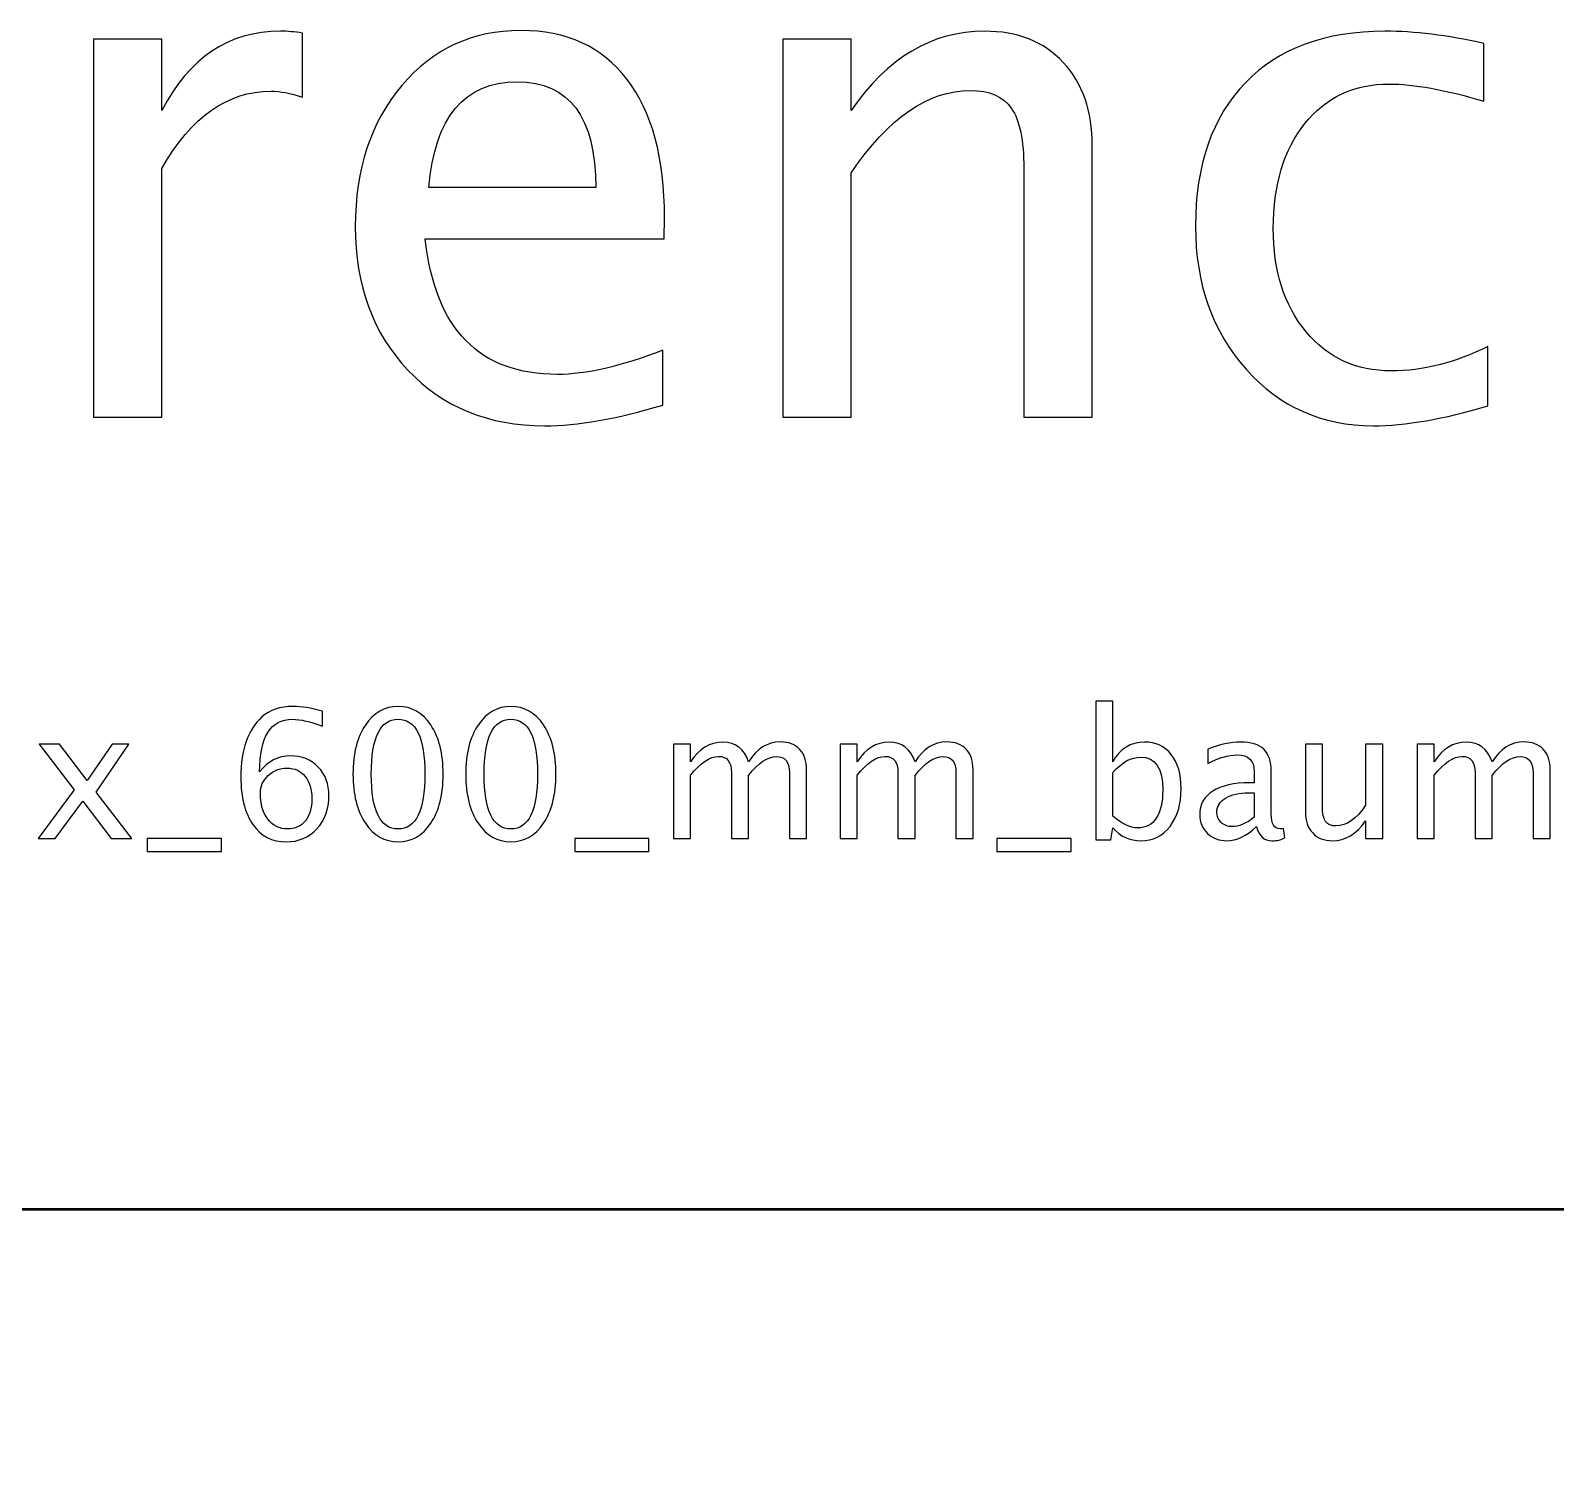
# Model space of a CAD drawing. Header units: centimetres. Extents: x -206 to 200, y -220 to 221.
# Drawn here: x -140.88 to -130.02, y 172.13 to 182.39 of the extents above; entities that cross this region are included whole.
import ezdxf

# ---------------------------------------------------------------- set-up
doc = ezdxf.new("R2010")
doc.units = ezdxf.units.CM
doc.header["$MEASUREMENT"] = 0
doc.layers.add('Layer 1', color=7, linetype='Continuous')

msp = doc.modelspace()

# ---------------------------------------------------------------- linework, layer by layer
at = {"layer": 'Layer 1', "lineweight": 53}
msp.add_lwpolyline([(-169, 114), (-109, 114), (-109, 174), (-169, 174), (-169, 114)], close=True, dxfattribs=at)
at = {"layer": 'Layer 1'}
for points, knots in [([(-140.43267, 179.63997), (-140.43267, 179.63997), (-140.43267, 182.33237), (-140.43267, 182.33237), (-140.43267, 182.33237), (-140.43267, 182.33237), (-139.94499, 182.33237), (-139.94499, 182.33237), (-139.94499, 182.33237), (-139.94499, 182.33237), (-139.94499, 181.82352), (-139.94499, 181.82352), (-139.94499, 181.82352), (-139.7511, 182.20029), (-139.47001, 182.38825), (-139.10086, 182.38825), (-139.10086, 182.38825), (-139.05091, 182.38825), (-138.99842, 182.38402), (-138.94423, 182.37555), (-138.94423, 182.37555), (-138.94423, 182.37555), (-138.94423, 181.9192), (-138.94423, 181.9192), (-138.94423, 181.9192), (-139.0289, 181.94714), (-139.1034, 181.96153), (-139.16775, 181.96153), (-139.16775, 181.96153), (-139.47763, 181.96153), (-139.73671, 181.77865), (-139.94499, 181.41204), (-139.94499, 181.41204), (-139.94499, 181.41204), (-139.94499, 179.63997), (-139.94499, 179.63997), (-139.94499, 179.63997), (-139.94499, 179.63997), (-140.43267, 179.63997), (-140.43267, 179.63997)], [0, 0, 0, 0, 0.09090909, 0.09090909, 0.09090909, 0.09090909, 0.18181818, 0.18181818, 0.18181818, 0.18181818, 0.27272727, 0.27272727, 0.27272727, 0.27272727, 0.36363636, 0.36363636, 0.36363636, 0.36363636, 0.45454545, 0.45454545, 0.45454545, 0.45454545, 0.54545455, 0.54545455, 0.54545455, 0.54545455, 0.63636364, 0.63636364, 0.63636364, 0.63636364, 0.72727273, 0.72727273, 0.72727273, 0.72727273, 0.81818182, 0.81818182, 0.81818182, 0.81818182, 1, 1, 1, 1]), ([(-136.37798, 179.72633), (-136.70564, 179.62812), (-136.98589, 179.57901), (-137.21957, 179.57901), (-137.21957, 179.57901), (-137.61835, 179.57901), (-137.94262, 179.71109), (-138.19239, 179.9744), (-138.19239, 179.9744), (-138.44215, 180.23772), (-138.56746, 180.57892), (-138.56746, 180.99887), (-138.56746, 180.99887), (-138.56746, 181.40612), (-138.45739, 181.74055), (-138.23641, 182.00217), (-138.23641, 182.00217), (-138.01543, 182.26294), (-137.73265, 182.39333), (-137.38805, 182.39333), (-137.38805, 182.39333), (-137.06209, 182.39333), (-136.80978, 182.27734), (-136.63198, 182.04535), (-136.63198, 182.04535), (-136.45418, 181.81336), (-136.36528, 181.48486), (-136.36528, 181.05898), (-136.36528, 181.05898), (-136.36528, 181.05898), (-136.36782, 180.90997), (-136.36782, 180.90997), (-136.36782, 180.90997), (-136.36782, 180.90997), (-138.06962, 180.90997), (-138.06962, 180.90997), (-138.06962, 180.90997), (-137.9985, 180.2665), (-137.68439, 179.94477), (-137.12813, 179.94477), (-137.12813, 179.94477), (-136.92408, 179.94477), (-136.67431, 180.00234), (-136.37798, 180.11749), (-136.37798, 180.11749), (-136.37798, 180.11749), (-136.37798, 179.72633), (-136.37798, 179.72633)], [0, 0, 0, 0, 0.07692308, 0.07692308, 0.07692308, 0.07692308, 0.15384615, 0.15384615, 0.15384615, 0.15384615, 0.23076923, 0.23076923, 0.23076923, 0.23076923, 0.30769231, 0.30769231, 0.30769231, 0.30769231, 0.38461538, 0.38461538, 0.38461538, 0.38461538, 0.46153846, 0.46153846, 0.46153846, 0.46153846, 0.53846154, 0.53846154, 0.53846154, 0.53846154, 0.61538462, 0.61538462, 0.61538462, 0.61538462, 0.69230769, 0.69230769, 0.69230769, 0.69230769, 0.76923077, 0.76923077, 0.76923077, 0.76923077, 0.84615385, 0.84615385, 0.84615385, 0.84615385, 1, 1, 1, 1]), ([(-135.52369, 179.63997), (-135.52369, 179.63997), (-135.52369, 182.33237), (-135.52369, 182.33237), (-135.52369, 182.33237), (-135.52369, 182.33237), (-135.03601, 182.33237), (-135.03601, 182.33237), (-135.03601, 182.33237), (-135.03601, 182.33237), (-135.03601, 181.82352), (-135.03601, 181.82352), (-135.03601, 181.82352), (-134.77778, 182.20029), (-134.46112, 182.38825), (-134.0869, 182.38825), (-134.0869, 182.38825), (-133.85152, 182.38825), (-133.66441, 182.31459), (-133.5264, 182.16642), (-133.5264, 182.16642), (-133.3884, 182.0191), (-133.31897, 181.82014), (-133.31897, 181.57122), (-133.31897, 181.57122), (-133.31897, 181.57122), (-133.31897, 179.63997), (-133.31897, 179.63997), (-133.31897, 179.63997), (-133.31897, 179.63997), (-133.80665, 179.63997), (-133.80665, 179.63997), (-133.80665, 179.63997), (-133.80665, 179.63997), (-133.80665, 181.41204), (-133.80665, 181.41204), (-133.80665, 181.41204), (-133.80665, 181.61186), (-133.83628, 181.7541), (-133.8947, 181.83876), (-133.8947, 181.83876), (-133.95397, 181.92428), (-134.05134, 181.96661), (-134.18765, 181.96661), (-134.18765, 181.96661), (-134.48737, 181.96661), (-134.77016, 181.77103), (-135.03601, 181.37987), (-135.03601, 181.37987), (-135.03601, 181.37987), (-135.03601, 179.63997), (-135.03601, 179.63997), (-135.03601, 179.63997), (-135.03601, 179.63997), (-135.52369, 179.63997), (-135.52369, 179.63997)], [0, 0, 0, 0, 0.06666667, 0.06666667, 0.06666667, 0.06666667, 0.13333333, 0.13333333, 0.13333333, 0.13333333, 0.2, 0.2, 0.2, 0.2, 0.26666667, 0.26666667, 0.26666667, 0.26666667, 0.33333333, 0.33333333, 0.33333333, 0.33333333, 0.4, 0.4, 0.4, 0.4, 0.46666667, 0.46666667, 0.46666667, 0.46666667, 0.53333333, 0.53333333, 0.53333333, 0.53333333, 0.6, 0.6, 0.6, 0.6, 0.66666667, 0.66666667, 0.66666667, 0.66666667, 0.73333333, 0.73333333, 0.73333333, 0.73333333, 0.8, 0.8, 0.8, 0.8, 0.86666667, 0.86666667, 0.86666667, 0.86666667, 1, 1, 1, 1]), ([(-130.50126, 179.72125), (-130.81707, 179.62642), (-131.08969, 179.57901), (-131.31914, 179.57901), (-131.31914, 179.57901), (-131.68321, 179.57901), (-131.98462, 179.71363), (-132.22423, 179.98202), (-132.22423, 179.98202), (-132.46383, 180.25126), (-132.58406, 180.59078), (-132.58406, 180.99972), (-132.58406, 180.99972), (-132.58406, 181.4366), (-132.46553, 181.7778), (-132.22846, 182.02164), (-132.22846, 182.02164), (-131.99139, 182.26633), (-131.66035, 182.38825), (-131.23532, 182.38825), (-131.23532, 182.38825), (-131.02619, 182.38825), (-130.79082, 182.35946), (-130.53174, 182.30189), (-130.53174, 182.30189), (-130.53174, 182.30189), (-130.53174, 181.89041), (-130.53174, 181.89041), (-130.53174, 181.89041), (-130.80691, 181.97169), (-131.03127, 182.01233), (-131.20399, 182.01233), (-131.20399, 182.01233), (-131.45461, 182.01233), (-131.65527, 181.91835), (-131.80513, 181.73124), (-131.80513, 181.73124), (-131.95499, 181.54412), (-132.03034, 181.29436), (-132.03034, 180.98278), (-132.03034, 180.98278), (-132.03034, 180.68052), (-131.95245, 180.43668), (-131.79751, 180.24957), (-131.79751, 180.24957), (-131.64257, 180.0633), (-131.44021, 179.97017), (-131.18875, 179.97017), (-131.18875, 179.97017), (-130.96608, 179.97017), (-130.73748, 180.02774), (-130.50126, 180.14289), (-130.50126, 180.14289), (-130.50126, 180.14289), (-130.50126, 179.72125), (-130.50126, 179.72125)], [0, 0, 0, 0, 0.06666667, 0.06666667, 0.06666667, 0.06666667, 0.13333333, 0.13333333, 0.13333333, 0.13333333, 0.2, 0.2, 0.2, 0.2, 0.26666667, 0.26666667, 0.26666667, 0.26666667, 0.33333333, 0.33333333, 0.33333333, 0.33333333, 0.4, 0.4, 0.4, 0.4, 0.46666667, 0.46666667, 0.46666667, 0.46666667, 0.53333333, 0.53333333, 0.53333333, 0.53333333, 0.6, 0.6, 0.6, 0.6, 0.66666667, 0.66666667, 0.66666667, 0.66666667, 0.73333333, 0.73333333, 0.73333333, 0.73333333, 0.8, 0.8, 0.8, 0.8, 0.86666667, 0.86666667, 0.86666667, 0.86666667, 1, 1, 1, 1]), ([(-138.04422, 181.27573), (-138.04422, 181.27573), (-136.8555, 181.27573), (-136.8555, 181.27573), (-136.8555, 181.27573), (-136.8555, 181.77696), (-137.04261, 182.02757), (-137.41599, 182.02757), (-137.41599, 182.02757), (-137.79191, 182.02757), (-138.00104, 181.77696), (-138.04422, 181.27573)], [0, 0, 0, 0, 0.25, 0.25, 0.25, 0.25, 0.5, 0.5, 0.5, 0.5, 1, 1, 1, 1]), ([(-139.24902, 177.1158), (-139.1906, 177.19136), (-139.11715, 177.22925), (-139.02867, 177.22925), (-139.02867, 177.22925), (-138.94845, 177.22925), (-138.88284, 177.20279), (-138.83161, 177.14966), (-138.83161, 177.14966), (-138.7806, 177.09654), (-138.75499, 177.02838), (-138.75499, 176.94519), (-138.75499, 176.94519), (-138.75499, 176.84973), (-138.78356, 176.7712), (-138.84093, 176.70961), (-138.84093, 176.70961), (-138.89829, 176.64801), (-138.9711, 176.61711), (-139.05979, 176.61711), (-139.05979, 176.61711), (-139.16054, 176.61711), (-139.23971, 176.65796), (-139.29664, 176.73945), (-139.29664, 176.73945), (-139.35379, 176.82116), (-139.38237, 176.93419), (-139.38237, 177.07833), (-139.38237, 177.07833), (-139.38237, 177.27264), (-139.33242, 177.41509), (-139.23272, 177.50611), (-139.23272, 177.50611), (-139.17853, 177.55606), (-139.1036, 177.58104), (-139.00814, 177.58104), (-139.00814, 177.58104), (-138.95269, 177.58104), (-138.88389, 177.56961), (-138.80198, 177.54675), (-138.80198, 177.54675), (-138.80198, 177.54675), (-138.80198, 177.44007), (-138.80198, 177.44007), (-138.80198, 177.44007), (-138.88855, 177.47309), (-138.95967, 177.4896), (-139.01555, 177.4896), (-139.01555, 177.4896), (-139.17113, 177.4896), (-139.24902, 177.36493), (-139.24902, 177.1158)], [0, 0, 0, 0, 0.07142857, 0.07142857, 0.07142857, 0.07142857, 0.14285714, 0.14285714, 0.14285714, 0.14285714, 0.21428571, 0.21428571, 0.21428571, 0.21428571, 0.28571429, 0.28571429, 0.28571429, 0.28571429, 0.35714286, 0.35714286, 0.35714286, 0.35714286, 0.42857143, 0.42857143, 0.42857143, 0.42857143, 0.5, 0.5, 0.5, 0.5, 0.57142857, 0.57142857, 0.57142857, 0.57142857, 0.64285714, 0.64285714, 0.64285714, 0.64285714, 0.71428571, 0.71428571, 0.71428571, 0.71428571, 0.78571429, 0.78571429, 0.78571429, 0.78571429, 0.85714286, 0.85714286, 0.85714286, 0.85714286, 1, 1, 1, 1]), ([(-138.26308, 176.61711), (-138.35939, 176.61711), (-138.43707, 176.66135), (-138.49591, 176.74961), (-138.49591, 176.74961), (-138.55497, 176.83788), (-138.58439, 176.9543), (-138.58439, 177.09908), (-138.58439, 177.09908), (-138.58439, 177.24386), (-138.55497, 177.36027), (-138.49591, 177.44854), (-138.49591, 177.44854), (-138.43707, 177.5368), (-138.35939, 177.58104), (-138.26308, 177.58104), (-138.26308, 177.58104), (-138.16635, 177.58104), (-138.08867, 177.53701), (-138.02982, 177.44896), (-138.02982, 177.44896), (-137.97119, 177.36091), (-137.94177, 177.24428), (-137.94177, 177.09908), (-137.94177, 177.09908), (-137.94177, 176.9543), (-137.97119, 176.83788), (-138.02982, 176.74961), (-138.02982, 176.74961), (-138.08867, 176.66135), (-138.16635, 176.61711), (-138.26308, 176.61711)], [0, 0, 0, 0, 0.11111111, 0.11111111, 0.11111111, 0.11111111, 0.22222222, 0.22222222, 0.22222222, 0.22222222, 0.33333333, 0.33333333, 0.33333333, 0.33333333, 0.44444444, 0.44444444, 0.44444444, 0.44444444, 0.55555556, 0.55555556, 0.55555556, 0.55555556, 0.66666667, 0.66666667, 0.66666667, 0.66666667, 0.77777778, 0.77777778, 0.77777778, 0.77777778, 1, 1, 1, 1]), ([(-137.46002, 176.61711), (-137.55633, 176.61711), (-137.63401, 176.66135), (-137.69285, 176.74961), (-137.69285, 176.74961), (-137.75191, 176.83788), (-137.78133, 176.9543), (-137.78133, 177.09908), (-137.78133, 177.09908), (-137.78133, 177.24386), (-137.75191, 177.36027), (-137.69285, 177.44854), (-137.69285, 177.44854), (-137.63401, 177.5368), (-137.55633, 177.58104), (-137.46002, 177.58104), (-137.46002, 177.58104), (-137.36329, 177.58104), (-137.28561, 177.53701), (-137.22676, 177.44896), (-137.22676, 177.44896), (-137.16813, 177.36091), (-137.13871, 177.24428), (-137.13871, 177.09908), (-137.13871, 177.09908), (-137.13871, 176.9543), (-137.16813, 176.83788), (-137.22676, 176.74961), (-137.22676, 176.74961), (-137.28561, 176.66135), (-137.36329, 176.61711), (-137.46002, 176.61711)], [0, 0, 0, 0, 0.11111111, 0.11111111, 0.11111111, 0.11111111, 0.22222222, 0.22222222, 0.22222222, 0.22222222, 0.33333333, 0.33333333, 0.33333333, 0.33333333, 0.44444444, 0.44444444, 0.44444444, 0.44444444, 0.55555556, 0.55555556, 0.55555556, 0.55555556, 0.66666667, 0.66666667, 0.66666667, 0.66666667, 0.77777778, 0.77777778, 0.77777778, 0.77777778, 1, 1, 1, 1]), ([(-133.29484, 176.63235), (-133.29484, 176.63235), (-133.29484, 177.61914), (-133.29484, 177.61914), (-133.29484, 177.61914), (-133.29484, 177.61914), (-133.17292, 177.61914), (-133.17292, 177.61914), (-133.17292, 177.61914), (-133.17292, 177.61914), (-133.17292, 177.18586), (-133.17292, 177.18586), (-133.17292, 177.18586), (-133.12297, 177.28005), (-133.04782, 177.32704), (-132.94771, 177.32704), (-132.94771, 177.32704), (-132.86664, 177.32704), (-132.80293, 177.29762), (-132.75636, 177.23856), (-132.75636, 177.23856), (-132.70979, 177.17951), (-132.68651, 177.09886), (-132.68651, 176.99663), (-132.68651, 176.99663), (-132.68651, 176.88529), (-132.71297, 176.79533), (-132.76567, 176.72718), (-132.76567, 176.72718), (-132.81838, 176.65881), (-132.8878, 176.62473), (-132.97374, 176.62473), (-132.97374, 176.62473), (-133.05354, 176.62473), (-133.12, 176.65521), (-133.17292, 176.71638), (-133.17292, 176.71638), (-133.17292, 176.71638), (-133.18774, 176.63235), (-133.18774, 176.63235), (-133.18774, 176.63235), (-133.18774, 176.63235), (-133.29484, 176.63235), (-133.29484, 176.63235)], [0, 0, 0, 0, 0.08333333, 0.08333333, 0.08333333, 0.08333333, 0.16666667, 0.16666667, 0.16666667, 0.16666667, 0.25, 0.25, 0.25, 0.25, 0.33333333, 0.33333333, 0.33333333, 0.33333333, 0.41666667, 0.41666667, 0.41666667, 0.41666667, 0.5, 0.5, 0.5, 0.5, 0.58333333, 0.58333333, 0.58333333, 0.58333333, 0.66666667, 0.66666667, 0.66666667, 0.66666667, 0.75, 0.75, 0.75, 0.75, 0.83333333, 0.83333333, 0.83333333, 0.83333333, 1, 1, 1, 1]), ([(-138.26329, 176.70855), (-138.13608, 176.70855), (-138.07258, 176.83873), (-138.07258, 177.09908), (-138.07258, 177.09908), (-138.07258, 177.35943), (-138.13608, 177.4896), (-138.26329, 177.4896), (-138.26329, 177.4896), (-138.39008, 177.4896), (-138.45358, 177.35943), (-138.45358, 177.09908), (-138.45358, 177.09908), (-138.45358, 176.83873), (-138.39008, 176.70855), (-138.26329, 176.70855)], [0, 0, 0, 0, 0.2, 0.2, 0.2, 0.2, 0.4, 0.4, 0.4, 0.4, 0.6, 0.6, 0.6, 0.6, 1, 1, 1, 1]), ([(-137.46023, 176.70855), (-137.33302, 176.70855), (-137.26952, 176.83873), (-137.26952, 177.09908), (-137.26952, 177.09908), (-137.26952, 177.35943), (-137.33302, 177.4896), (-137.46023, 177.4896), (-137.46023, 177.4896), (-137.58702, 177.4896), (-137.65052, 177.35943), (-137.65052, 177.09908), (-137.65052, 177.09908), (-137.65052, 176.83873), (-137.58702, 176.70855), (-137.46023, 176.70855)], [0, 0, 0, 0, 0.2, 0.2, 0.2, 0.2, 0.4, 0.4, 0.4, 0.4, 0.6, 0.6, 0.6, 0.6, 1, 1, 1, 1]), ([(-140.82678, 176.63997), (-140.82678, 176.63997), (-140.57045, 176.98732), (-140.57045, 176.98732), (-140.57045, 176.98732), (-140.57045, 176.98732), (-140.81916, 177.31307), (-140.81916, 177.31307), (-140.81916, 177.31307), (-140.81916, 177.31307), (-140.67374, 177.31307), (-140.67374, 177.31307), (-140.67374, 177.31307), (-140.67374, 177.31307), (-140.47732, 177.05378), (-140.47732, 177.05378), (-140.47732, 177.05378), (-140.47732, 177.05378), (-140.29952, 177.31307), (-140.29952, 177.31307), (-140.29952, 177.31307), (-140.29952, 177.31307), (-140.18035, 177.31307), (-140.18035, 177.31307), (-140.18035, 177.31307), (-140.18035, 177.31307), (-140.41318, 176.97165), (-140.41318, 176.97165), (-140.41318, 176.97165), (-140.41318, 176.97165), (-140.16003, 176.63997), (-140.16003, 176.63997), (-140.16003, 176.63997), (-140.16003, 176.63997), (-140.30544, 176.63997), (-140.30544, 176.63997), (-140.30544, 176.63997), (-140.30544, 176.63997), (-140.50822, 176.90667), (-140.50822, 176.90667), (-140.50822, 176.90667), (-140.50822, 176.90667), (-140.70444, 176.63997), (-140.70444, 176.63997), (-140.70444, 176.63997), (-140.70444, 176.63997), (-140.82678, 176.63997), (-140.82678, 176.63997)], [0, 0, 0, 0, 0.07692308, 0.07692308, 0.07692308, 0.07692308, 0.15384615, 0.15384615, 0.15384615, 0.15384615, 0.23076923, 0.23076923, 0.23076923, 0.23076923, 0.30769231, 0.30769231, 0.30769231, 0.30769231, 0.38461538, 0.38461538, 0.38461538, 0.38461538, 0.46153846, 0.46153846, 0.46153846, 0.46153846, 0.53846154, 0.53846154, 0.53846154, 0.53846154, 0.61538462, 0.61538462, 0.61538462, 0.61538462, 0.69230769, 0.69230769, 0.69230769, 0.69230769, 0.76923077, 0.76923077, 0.76923077, 0.76923077, 0.84615385, 0.84615385, 0.84615385, 0.84615385, 1, 1, 1, 1]), ([(-136.30136, 176.63997), (-136.30136, 176.63997), (-136.30136, 177.31307), (-136.30136, 177.31307), (-136.30136, 177.31307), (-136.30136, 177.31307), (-136.17944, 177.31307), (-136.17944, 177.31307), (-136.17944, 177.31307), (-136.17944, 177.31307), (-136.17944, 177.18586), (-136.17944, 177.18586), (-136.17944, 177.18586), (-136.11996, 177.28005), (-136.04376, 177.32704), (-135.95042, 177.32704), (-135.95042, 177.32704), (-135.86046, 177.32704), (-135.79929, 177.28005), (-135.76669, 177.18586), (-135.76669, 177.18586), (-135.7089, 177.2809), (-135.63355, 177.32831), (-135.54105, 177.32831), (-135.54105, 177.32831), (-135.482, 177.32831), (-135.43607, 177.31095), (-135.40326, 177.27603), (-135.40326, 177.27603), (-135.37045, 177.2411), (-135.35394, 177.19221), (-135.35394, 177.12934), (-135.35394, 177.12934), (-135.35394, 177.12934), (-135.35394, 176.63997), (-135.35394, 176.63997), (-135.35394, 176.63997), (-135.35394, 176.63997), (-135.47586, 176.63997), (-135.47586, 176.63997), (-135.47586, 176.63997), (-135.47586, 176.63997), (-135.47586, 177.10924), (-135.47586, 177.10924), (-135.47586, 177.10924), (-135.47586, 177.18586), (-135.50634, 177.22417), (-135.5673, 177.22417), (-135.5673, 177.22417), (-135.63059, 177.22417), (-135.69705, 177.17951), (-135.76669, 177.08997), (-135.76669, 177.08997), (-135.76669, 177.08997), (-135.76669, 176.63997), (-135.76669, 176.63997), (-135.76669, 176.63997), (-135.76669, 176.63997), (-135.88861, 176.63997), (-135.88861, 176.63997), (-135.88861, 176.63997), (-135.88861, 176.63997), (-135.88861, 177.10966), (-135.88861, 177.10966), (-135.88861, 177.10966), (-135.88861, 177.18692), (-135.91951, 177.22544), (-135.98153, 177.22544), (-135.98153, 177.22544), (-136.04313, 177.22544), (-136.10917, 177.18057), (-136.17944, 177.09061), (-136.17944, 177.09061), (-136.17944, 177.09061), (-136.17944, 176.63997), (-136.17944, 176.63997), (-136.17944, 176.63997), (-136.17944, 176.63997), (-136.30136, 176.63997), (-136.30136, 176.63997)], [0, 0, 0, 0, 0.04761905, 0.04761905, 0.04761905, 0.04761905, 0.0952381, 0.0952381, 0.0952381, 0.0952381, 0.14285714, 0.14285714, 0.14285714, 0.14285714, 0.19047619, 0.19047619, 0.19047619, 0.19047619, 0.23809524, 0.23809524, 0.23809524, 0.23809524, 0.28571429, 0.28571429, 0.28571429, 0.28571429, 0.33333333, 0.33333333, 0.33333333, 0.33333333, 0.38095238, 0.38095238, 0.38095238, 0.38095238, 0.42857143, 0.42857143, 0.42857143, 0.42857143, 0.47619048, 0.47619048, 0.47619048, 0.47619048, 0.52380952, 0.52380952, 0.52380952, 0.52380952, 0.57142857, 0.57142857, 0.57142857, 0.57142857, 0.61904762, 0.61904762, 0.61904762, 0.61904762, 0.66666667, 0.66666667, 0.66666667, 0.66666667, 0.71428571, 0.71428571, 0.71428571, 0.71428571, 0.76190476, 0.76190476, 0.76190476, 0.76190476, 0.80952381, 0.80952381, 0.80952381, 0.80952381, 0.85714286, 0.85714286, 0.85714286, 0.85714286, 0.9047619, 0.9047619, 0.9047619, 0.9047619, 1, 1, 1, 1]), ([(-135.1156, 176.63997), (-135.1156, 176.63997), (-135.1156, 177.31307), (-135.1156, 177.31307), (-135.1156, 177.31307), (-135.1156, 177.31307), (-134.99368, 177.31307), (-134.99368, 177.31307), (-134.99368, 177.31307), (-134.99368, 177.31307), (-134.99368, 177.18586), (-134.99368, 177.18586), (-134.99368, 177.18586), (-134.9342, 177.28005), (-134.858, 177.32704), (-134.76466, 177.32704), (-134.76466, 177.32704), (-134.6747, 177.32704), (-134.61353, 177.28005), (-134.58093, 177.18586), (-134.58093, 177.18586), (-134.52314, 177.2809), (-134.44779, 177.32831), (-134.35529, 177.32831), (-134.35529, 177.32831), (-134.29624, 177.32831), (-134.25031, 177.31095), (-134.2175, 177.27603), (-134.2175, 177.27603), (-134.18469, 177.2411), (-134.16818, 177.19221), (-134.16818, 177.12934), (-134.16818, 177.12934), (-134.16818, 177.12934), (-134.16818, 176.63997), (-134.16818, 176.63997), (-134.16818, 176.63997), (-134.16818, 176.63997), (-134.2901, 176.63997), (-134.2901, 176.63997), (-134.2901, 176.63997), (-134.2901, 176.63997), (-134.2901, 177.10924), (-134.2901, 177.10924), (-134.2901, 177.10924), (-134.2901, 177.18586), (-134.32058, 177.22417), (-134.38154, 177.22417), (-134.38154, 177.22417), (-134.44483, 177.22417), (-134.51129, 177.17951), (-134.58093, 177.08997), (-134.58093, 177.08997), (-134.58093, 177.08997), (-134.58093, 176.63997), (-134.58093, 176.63997), (-134.58093, 176.63997), (-134.58093, 176.63997), (-134.70285, 176.63997), (-134.70285, 176.63997), (-134.70285, 176.63997), (-134.70285, 176.63997), (-134.70285, 177.10966), (-134.70285, 177.10966), (-134.70285, 177.10966), (-134.70285, 177.18692), (-134.73375, 177.22544), (-134.79577, 177.22544), (-134.79577, 177.22544), (-134.85737, 177.22544), (-134.92341, 177.18057), (-134.99368, 177.09061), (-134.99368, 177.09061), (-134.99368, 177.09061), (-134.99368, 176.63997), (-134.99368, 176.63997), (-134.99368, 176.63997), (-134.99368, 176.63997), (-135.1156, 176.63997), (-135.1156, 176.63997)], [0, 0, 0, 0, 0.04761905, 0.04761905, 0.04761905, 0.04761905, 0.0952381, 0.0952381, 0.0952381, 0.0952381, 0.14285714, 0.14285714, 0.14285714, 0.14285714, 0.19047619, 0.19047619, 0.19047619, 0.19047619, 0.23809524, 0.23809524, 0.23809524, 0.23809524, 0.28571429, 0.28571429, 0.28571429, 0.28571429, 0.33333333, 0.33333333, 0.33333333, 0.33333333, 0.38095238, 0.38095238, 0.38095238, 0.38095238, 0.42857143, 0.42857143, 0.42857143, 0.42857143, 0.47619048, 0.47619048, 0.47619048, 0.47619048, 0.52380952, 0.52380952, 0.52380952, 0.52380952, 0.57142857, 0.57142857, 0.57142857, 0.57142857, 0.61904762, 0.61904762, 0.61904762, 0.61904762, 0.66666667, 0.66666667, 0.66666667, 0.66666667, 0.71428571, 0.71428571, 0.71428571, 0.71428571, 0.76190476, 0.76190476, 0.76190476, 0.76190476, 0.80952381, 0.80952381, 0.80952381, 0.80952381, 0.85714286, 0.85714286, 0.85714286, 0.85714286, 0.9047619, 0.9047619, 0.9047619, 0.9047619, 1, 1, 1, 1]), ([(-132.14867, 176.7257), (-132.2219, 176.65839), (-132.29239, 176.62473), (-132.36012, 176.62473), (-132.36012, 176.62473), (-132.41579, 176.62473), (-132.46215, 176.64209), (-132.49876, 176.67701), (-132.49876, 176.67701), (-132.53559, 176.71194), (-132.55401, 176.75596), (-132.55401, 176.80909), (-132.55401, 176.80909), (-132.55401, 176.88254), (-132.52311, 176.93906), (-132.4613, 176.97843), (-132.4613, 176.97843), (-132.39949, 177.0178), (-132.3108, 177.03748), (-132.19523, 177.03748), (-132.19523, 177.03748), (-132.19523, 177.03748), (-132.16666, 177.03748), (-132.16666, 177.03748), (-132.16666, 177.03748), (-132.16666, 177.03748), (-132.16666, 177.11855), (-132.16666, 177.11855), (-132.16666, 177.11855), (-132.16666, 177.19665), (-132.2073, 177.2356), (-132.28879, 177.2356), (-132.28879, 177.2356), (-132.35187, 177.2356), (-132.42087, 177.2157), (-132.49559, 177.17591), (-132.49559, 177.17591), (-132.49559, 177.17591), (-132.49559, 177.27624), (-132.49559, 177.27624), (-132.49559, 177.27624), (-132.41346, 177.31011), (-132.33599, 177.32704), (-132.26339, 177.32704), (-132.26339, 177.32704), (-132.18867, 177.32704), (-132.13343, 177.31011), (-132.09808, 177.27603), (-132.09808, 177.27603), (-132.06252, 177.24195), (-132.04474, 177.18946), (-132.04474, 177.11855), (-132.04474, 177.11855), (-132.04474, 177.11855), (-132.04474, 176.81438), (-132.04474, 176.81438), (-132.04474, 176.81438), (-132.04474, 176.74475), (-132.02336, 176.70982), (-131.98039, 176.70982), (-131.98039, 176.70982), (-131.9751, 176.70982), (-131.96727, 176.71067), (-131.9569, 176.71236), (-131.9569, 176.71236), (-131.9569, 176.71236), (-131.94822, 176.64463), (-131.94822, 176.64463), (-131.94822, 176.64463), (-131.97595, 176.63129), (-132.00643, 176.62473), (-132.03987, 176.62473), (-132.03987, 176.62473), (-132.09681, 176.62473), (-132.133, 176.65839), (-132.14867, 176.7257)], [0, 0, 0, 0, 0.05, 0.05, 0.05, 0.05, 0.1, 0.1, 0.1, 0.1, 0.15, 0.15, 0.15, 0.15, 0.2, 0.2, 0.2, 0.2, 0.25, 0.25, 0.25, 0.25, 0.3, 0.3, 0.3, 0.3, 0.35, 0.35, 0.35, 0.35, 0.4, 0.4, 0.4, 0.4, 0.45, 0.45, 0.45, 0.45, 0.5, 0.5, 0.5, 0.5, 0.55, 0.55, 0.55, 0.55, 0.6, 0.6, 0.6, 0.6, 0.65, 0.65, 0.65, 0.65, 0.7, 0.7, 0.7, 0.7, 0.75, 0.75, 0.75, 0.75, 0.8, 0.8, 0.8, 0.8, 0.85, 0.85, 0.85, 0.85, 0.9, 0.9, 0.9, 0.9, 1, 1, 1, 1]), ([(-131.3727, 176.63997), (-131.3727, 176.63997), (-131.3727, 176.76655), (-131.3727, 176.76655), (-131.3727, 176.76655), (-131.43768, 176.67193), (-131.51663, 176.62473), (-131.60934, 176.62473), (-131.60934, 176.62473), (-131.66819, 176.62473), (-131.71496, 176.64315), (-131.74968, 176.68019), (-131.74968, 176.68019), (-131.7846, 176.71723), (-131.80196, 176.76697), (-131.80196, 176.82984), (-131.80196, 176.82984), (-131.80196, 176.82984), (-131.80196, 177.31307), (-131.80196, 177.31307), (-131.80196, 177.31307), (-131.80196, 177.31307), (-131.68004, 177.31307), (-131.68004, 177.31307), (-131.68004, 177.31307), (-131.68004, 177.31307), (-131.68004, 176.86963), (-131.68004, 176.86963), (-131.68004, 176.86963), (-131.68004, 176.81904), (-131.67263, 176.78327), (-131.65803, 176.7621), (-131.65803, 176.7621), (-131.64321, 176.74072), (-131.61866, 176.73014), (-131.58415, 176.73014), (-131.58415, 176.73014), (-131.50965, 176.73014), (-131.43895, 176.77904), (-131.3727, 176.87704), (-131.3727, 176.87704), (-131.3727, 176.87704), (-131.3727, 177.31307), (-131.3727, 177.31307), (-131.3727, 177.31307), (-131.3727, 177.31307), (-131.25078, 177.31307), (-131.25078, 177.31307), (-131.25078, 177.31307), (-131.25078, 177.31307), (-131.25078, 176.63997), (-131.25078, 176.63997), (-131.25078, 176.63997), (-131.25078, 176.63997), (-131.3727, 176.63997), (-131.3727, 176.63997)], [0, 0, 0, 0, 0.06666667, 0.06666667, 0.06666667, 0.06666667, 0.13333333, 0.13333333, 0.13333333, 0.13333333, 0.2, 0.2, 0.2, 0.2, 0.26666667, 0.26666667, 0.26666667, 0.26666667, 0.33333333, 0.33333333, 0.33333333, 0.33333333, 0.4, 0.4, 0.4, 0.4, 0.46666667, 0.46666667, 0.46666667, 0.46666667, 0.53333333, 0.53333333, 0.53333333, 0.53333333, 0.6, 0.6, 0.6, 0.6, 0.66666667, 0.66666667, 0.66666667, 0.66666667, 0.73333333, 0.73333333, 0.73333333, 0.73333333, 0.8, 0.8, 0.8, 0.8, 0.86666667, 0.86666667, 0.86666667, 0.86666667, 1, 1, 1, 1]), ([(-131.00609, 176.63997), (-131.00609, 176.63997), (-131.00609, 177.31307), (-131.00609, 177.31307), (-131.00609, 177.31307), (-131.00609, 177.31307), (-130.88417, 177.31307), (-130.88417, 177.31307), (-130.88417, 177.31307), (-130.88417, 177.31307), (-130.88417, 177.18586), (-130.88417, 177.18586), (-130.88417, 177.18586), (-130.82469, 177.28005), (-130.74849, 177.32704), (-130.65515, 177.32704), (-130.65515, 177.32704), (-130.56519, 177.32704), (-130.50402, 177.28005), (-130.47142, 177.18586), (-130.47142, 177.18586), (-130.41363, 177.2809), (-130.33828, 177.32831), (-130.24578, 177.32831), (-130.24578, 177.32831), (-130.18673, 177.32831), (-130.1408, 177.31095), (-130.10799, 177.27603), (-130.10799, 177.27603), (-130.07518, 177.2411), (-130.05867, 177.19221), (-130.05867, 177.12934), (-130.05867, 177.12934), (-130.05867, 177.12934), (-130.05867, 176.63997), (-130.05867, 176.63997), (-130.05867, 176.63997), (-130.05867, 176.63997), (-130.18059, 176.63997), (-130.18059, 176.63997), (-130.18059, 176.63997), (-130.18059, 176.63997), (-130.18059, 177.10924), (-130.18059, 177.10924), (-130.18059, 177.10924), (-130.18059, 177.18586), (-130.21107, 177.22417), (-130.27203, 177.22417), (-130.27203, 177.22417), (-130.33532, 177.22417), (-130.40178, 177.17951), (-130.47142, 177.08997), (-130.47142, 177.08997), (-130.47142, 177.08997), (-130.47142, 176.63997), (-130.47142, 176.63997), (-130.47142, 176.63997), (-130.47142, 176.63997), (-130.59334, 176.63997), (-130.59334, 176.63997), (-130.59334, 176.63997), (-130.59334, 176.63997), (-130.59334, 177.10966), (-130.59334, 177.10966), (-130.59334, 177.10966), (-130.59334, 177.18692), (-130.62424, 177.22544), (-130.68626, 177.22544), (-130.68626, 177.22544), (-130.74786, 177.22544), (-130.8139, 177.18057), (-130.88417, 177.09061), (-130.88417, 177.09061), (-130.88417, 177.09061), (-130.88417, 176.63997), (-130.88417, 176.63997), (-130.88417, 176.63997), (-130.88417, 176.63997), (-131.00609, 176.63997), (-131.00609, 176.63997)], [0, 0, 0, 0, 0.04761905, 0.04761905, 0.04761905, 0.04761905, 0.0952381, 0.0952381, 0.0952381, 0.0952381, 0.14285714, 0.14285714, 0.14285714, 0.14285714, 0.19047619, 0.19047619, 0.19047619, 0.19047619, 0.23809524, 0.23809524, 0.23809524, 0.23809524, 0.28571429, 0.28571429, 0.28571429, 0.28571429, 0.33333333, 0.33333333, 0.33333333, 0.33333333, 0.38095238, 0.38095238, 0.38095238, 0.38095238, 0.42857143, 0.42857143, 0.42857143, 0.42857143, 0.47619048, 0.47619048, 0.47619048, 0.47619048, 0.52380952, 0.52380952, 0.52380952, 0.52380952, 0.57142857, 0.57142857, 0.57142857, 0.57142857, 0.61904762, 0.61904762, 0.61904762, 0.61904762, 0.66666667, 0.66666667, 0.66666667, 0.66666667, 0.71428571, 0.71428571, 0.71428571, 0.71428571, 0.76190476, 0.76190476, 0.76190476, 0.76190476, 0.80952381, 0.80952381, 0.80952381, 0.80952381, 0.85714286, 0.85714286, 0.85714286, 0.85714286, 0.9047619, 0.9047619, 0.9047619, 0.9047619, 1, 1, 1, 1]), ([(-138.87691, 176.92106), (-138.87691, 176.98901), (-138.89257, 177.04277), (-138.92411, 177.08235), (-138.92411, 177.08235), (-138.95565, 177.12194), (-138.99883, 177.14162), (-139.05365, 177.14162), (-139.05365, 177.14162), (-139.10593, 177.14162), (-139.15059, 177.12426), (-139.18785, 177.08934), (-139.18785, 177.08934), (-139.22531, 177.05463), (-139.24394, 177.01272), (-139.24394, 176.96382), (-139.24394, 176.96382), (-139.24394, 176.88677), (-139.22616, 176.82497), (-139.19081, 176.7784), (-139.19081, 176.7784), (-139.15525, 176.73183), (-139.10826, 176.70855), (-139.04984, 176.70855), (-139.04984, 176.70855), (-138.99671, 176.70855), (-138.95459, 176.7276), (-138.92348, 176.7657), (-138.92348, 176.7657), (-138.89236, 176.8038), (-138.87691, 176.85566), (-138.87691, 176.92106)], [0, 0, 0, 0, 0.11111111, 0.11111111, 0.11111111, 0.11111111, 0.22222222, 0.22222222, 0.22222222, 0.22222222, 0.33333333, 0.33333333, 0.33333333, 0.33333333, 0.44444444, 0.44444444, 0.44444444, 0.44444444, 0.55555556, 0.55555556, 0.55555556, 0.55555556, 0.66666667, 0.66666667, 0.66666667, 0.66666667, 0.77777778, 0.77777778, 0.77777778, 0.77777778, 1, 1, 1, 1]), ([(-133.17292, 176.80041), (-133.11005, 176.74432), (-133.05015, 176.71617), (-132.99321, 176.71617), (-132.99321, 176.71617), (-132.93712, 176.71617), (-132.89373, 176.73967), (-132.86325, 176.78644), (-132.86325, 176.78644), (-132.83256, 176.83322), (-132.81732, 176.89905), (-132.81732, 176.98414), (-132.81732, 176.98414), (-132.81732, 177.14162), (-132.86939, 177.22036), (-132.97353, 177.22036), (-132.97353, 177.22036), (-133.04169, 177.22036), (-133.10815, 177.18353), (-133.17292, 177.10966), (-133.17292, 177.10966), (-133.17292, 177.10966), (-133.17292, 176.80041), (-133.17292, 176.80041)], [0, 0, 0, 0, 0.14285714, 0.14285714, 0.14285714, 0.14285714, 0.28571429, 0.28571429, 0.28571429, 0.28571429, 0.42857143, 0.42857143, 0.42857143, 0.42857143, 0.57142857, 0.57142857, 0.57142857, 0.57142857, 0.71428571, 0.71428571, 0.71428571, 0.71428571, 1, 1, 1, 1]), ([(-132.16666, 176.79216), (-132.16666, 176.79216), (-132.16666, 176.96509), (-132.16666, 176.96509), (-132.16666, 176.96509), (-132.16666, 176.96509), (-132.20582, 176.96636), (-132.20582, 176.96636), (-132.20582, 176.96636), (-132.27355, 176.96636), (-132.32816, 176.95387), (-132.36986, 176.9289), (-132.36986, 176.9289), (-132.41135, 176.90371), (-132.43209, 176.87048), (-132.43209, 176.82899), (-132.43209, 176.82899), (-132.43209, 176.79999), (-132.42172, 176.77544), (-132.40119, 176.75533), (-132.40119, 176.75533), (-132.38044, 176.73522), (-132.35525, 176.72506), (-132.32541, 176.72506), (-132.32541, 176.72506), (-132.27461, 176.72506), (-132.22169, 176.7475), (-132.16666, 176.79216)], [0, 0, 0, 0, 0.125, 0.125, 0.125, 0.125, 0.25, 0.25, 0.25, 0.25, 0.375, 0.375, 0.375, 0.375, 0.5, 0.5, 0.5, 0.5, 0.625, 0.625, 0.625, 0.625, 0.75, 0.75, 0.75, 0.75, 1, 1, 1, 1]), ([(-140.04912, 176.54853), (-140.04912, 176.54853), (-140.04912, 176.63997), (-140.04912, 176.63997), (-140.04912, 176.63997), (-140.04912, 176.63997), (-139.5208, 176.63997), (-139.5208, 176.63997), (-139.5208, 176.63997), (-139.5208, 176.63997), (-139.5208, 176.54853), (-139.5208, 176.54853), (-139.5208, 176.54853), (-139.5208, 176.54853), (-140.04912, 176.54853), (-140.04912, 176.54853)], [0, 0, 0, 0, 0.2, 0.2, 0.2, 0.2, 0.4, 0.4, 0.4, 0.4, 0.6, 0.6, 0.6, 0.6, 1, 1, 1, 1]), ([(-137.00494, 176.54853), (-137.00494, 176.54853), (-137.00494, 176.63997), (-137.00494, 176.63997), (-137.00494, 176.63997), (-137.00494, 176.63997), (-136.47662, 176.63997), (-136.47662, 176.63997), (-136.47662, 176.63997), (-136.47662, 176.63997), (-136.47662, 176.54853), (-136.47662, 176.54853), (-136.47662, 176.54853), (-136.47662, 176.54853), (-137.00494, 176.54853), (-137.00494, 176.54853)], [0, 0, 0, 0, 0.2, 0.2, 0.2, 0.2, 0.4, 0.4, 0.4, 0.4, 0.6, 0.6, 0.6, 0.6, 1, 1, 1, 1]), ([(-133.99842, 176.54853), (-133.99842, 176.54853), (-133.99842, 176.63997), (-133.99842, 176.63997), (-133.99842, 176.63997), (-133.99842, 176.63997), (-133.4701, 176.63997), (-133.4701, 176.63997), (-133.4701, 176.63997), (-133.4701, 176.63997), (-133.4701, 176.54853), (-133.4701, 176.54853), (-133.4701, 176.54853), (-133.4701, 176.54853), (-133.99842, 176.54853), (-133.99842, 176.54853)], [0, 0, 0, 0, 0.2, 0.2, 0.2, 0.2, 0.4, 0.4, 0.4, 0.4, 0.6, 0.6, 0.6, 0.6, 1, 1, 1, 1])]:
    msp.add_open_spline(points, degree=3, knots=knots, dxfattribs=at)

doc.saveas('drawing.dxf')
